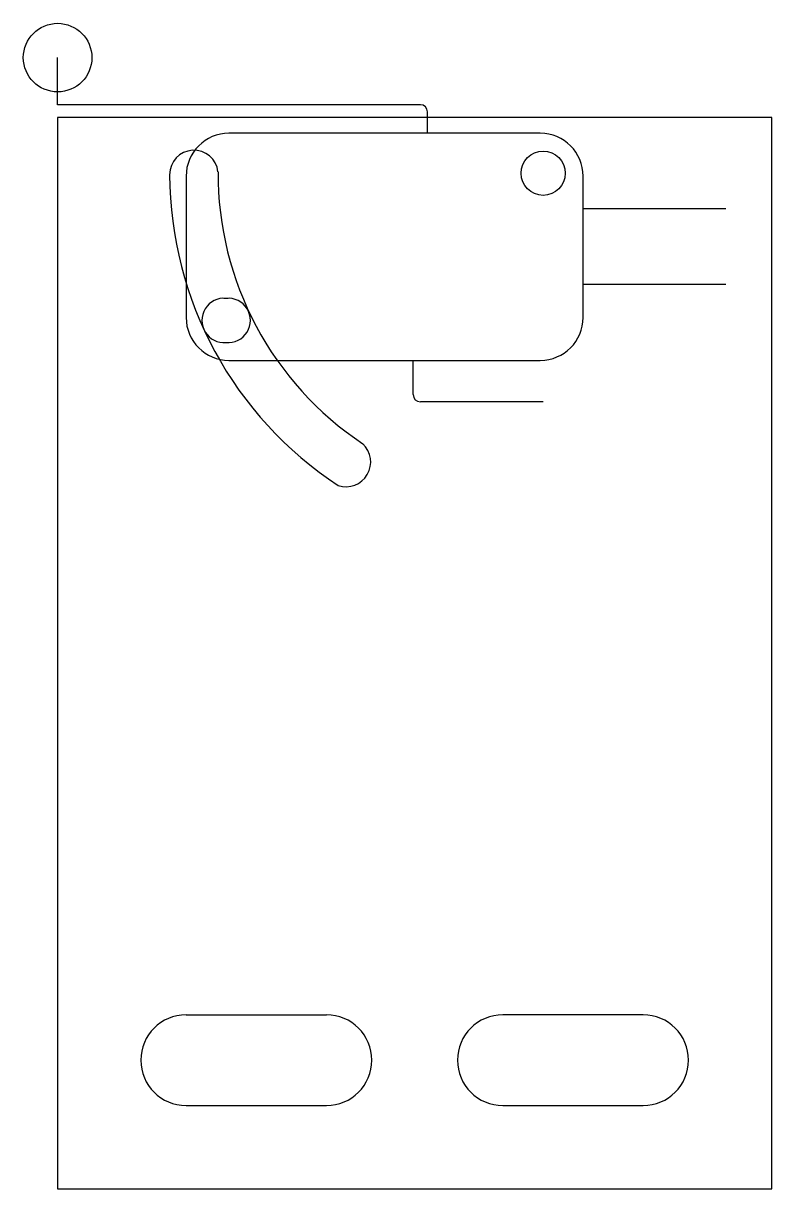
# Model space of a CAD drawing. Header units: millimetres. Extents: x -11.4 to 41, y -58 to 23.6.
import ezdxf

# ---------------------------------------------------------------- set-up
doc = ezdxf.new("R2010")
doc.units = ezdxf.units.MM
for name, color, linetype, lineweight in [('Mount Body', 30, 'Continuous', 25), ('Mount Holes', 4, 'Continuous', 25), ('Switch Arm', 5, 'Continuous', 25), ('Switch Body', 7, 'Continuous', 25), ('Switch Holes', 1, 'Continuous', 25), ('Switch Roller', 3, 'Continuous', 25)]:
    doc.layers.add(name, color=color, linetype=linetype, lineweight=lineweight)
doc.layers.add('Switch Contacts', color=253, linetype='Continuous', lineweight=25, true_color=0xa0a0a4)

msp = doc.modelspace()

# ---------------------------------------------------------------- linework, layer by layer
at = {"layer": 'Mount Body'}
for p, q in [((41, 17), (-9, 17)), ((-9, 17), (-9, -58)), ((41, -58), (41, 17)), ((-9, -58), (41, -58))]:
    msp.add_line(p, q, dxfattribs=at)
at = {"layer": 'Mount Holes'}
for p, q in [((0, -45.825), (9.825, -45.825)), ((32, -45.825), (22.175, -45.825)), ((0, -52.175), (9.825, -52.175)), ((22.175, -52.175), (32, -52.175))]:
    msp.add_line(p, q, dxfattribs=at)
msp.add_circle((25, 13.1), 1.55, dxfattribs=at)
for centre, radius, start, end in [((0.544, 13.012), 1.698, 6.42777, 180.41141), ((25, 13.1), 22.768, 179.7441, 236.30104), ((25, 13.1), 26.154, 180.22037, 236.72473), ((11.187, -7.115), 1.736, 252.00544, 47.13751), ((0, -49), 3.175, 90, 270), ((9.825, -49), 3.175, 270, 90), ((22.175, -49), 3.175, 90, 270), ((32, -49), 3.175, 270, 90)]:
    msp.add_arc(centre, radius, start, end, dxfattribs=at)
at = {"layer": 'Switch Arm'}
for p, q in [((-9, 17.9), (-9, 21.2)), ((16.4, 17.9), (-9, 17.9)), ((16.9, 15.9), (16.9, 17.4))]:
    msp.add_line(p, q, dxfattribs=at)
msp.add_arc((16.4, 17.4), 0.5, 0, 90, dxfattribs=at)
at = {"layer": 'Switch Body'}
for p, q in [((24.8, 15.9), (3, 15.9)), ((0, 12.9), (0, 3)), ((27.8, 3), (27.8, 12.9)), ((3, 0), (24.8, 0))]:
    msp.add_line(p, q, dxfattribs=at)
for centre, start, end in [((3, 12.9), 90, 180), ((24.8, 12.9), 0, 90), ((3, 3), 180, 270), ((24.8, 3), 270, 0)]:
    msp.add_arc(centre, 3, start, end, dxfattribs=at)
at = {"layer": 'Switch Contacts'}
for p, q in [((37.8, 10.6), (27.8, 10.6)), ((37.8, 5.3), (27.8, 5.3)), ((15.9, -2.4), (15.9, 0)), ((25, -2.9), (16.4, -2.9))]:
    msp.add_line(p, q, dxfattribs=at)
msp.add_arc((16.4, -2.4), 0.5, 180, 270, dxfattribs=at)
at = {"layer": 'Switch Holes'}
for p, q in [((2.65, 4.35), (2.95, 4.35)), ((2.65, 1.25), (2.95, 1.25))]:
    msp.add_line(p, q, dxfattribs=at)
msp.add_circle((25, 13.1), 1.55, dxfattribs=at)
for centre, start, end in [((2.65, 2.8), 84.44656, 275.55344), ((2.95, 2.8), 264.44656, 95.55344)]:
    msp.add_arc(centre, 1.55, start, end, dxfattribs=at)
at = {"layer": 'Switch Roller'}
msp.add_circle((-9, 21.2), 2.4, dxfattribs=at)

doc.saveas('drawing.dxf')
